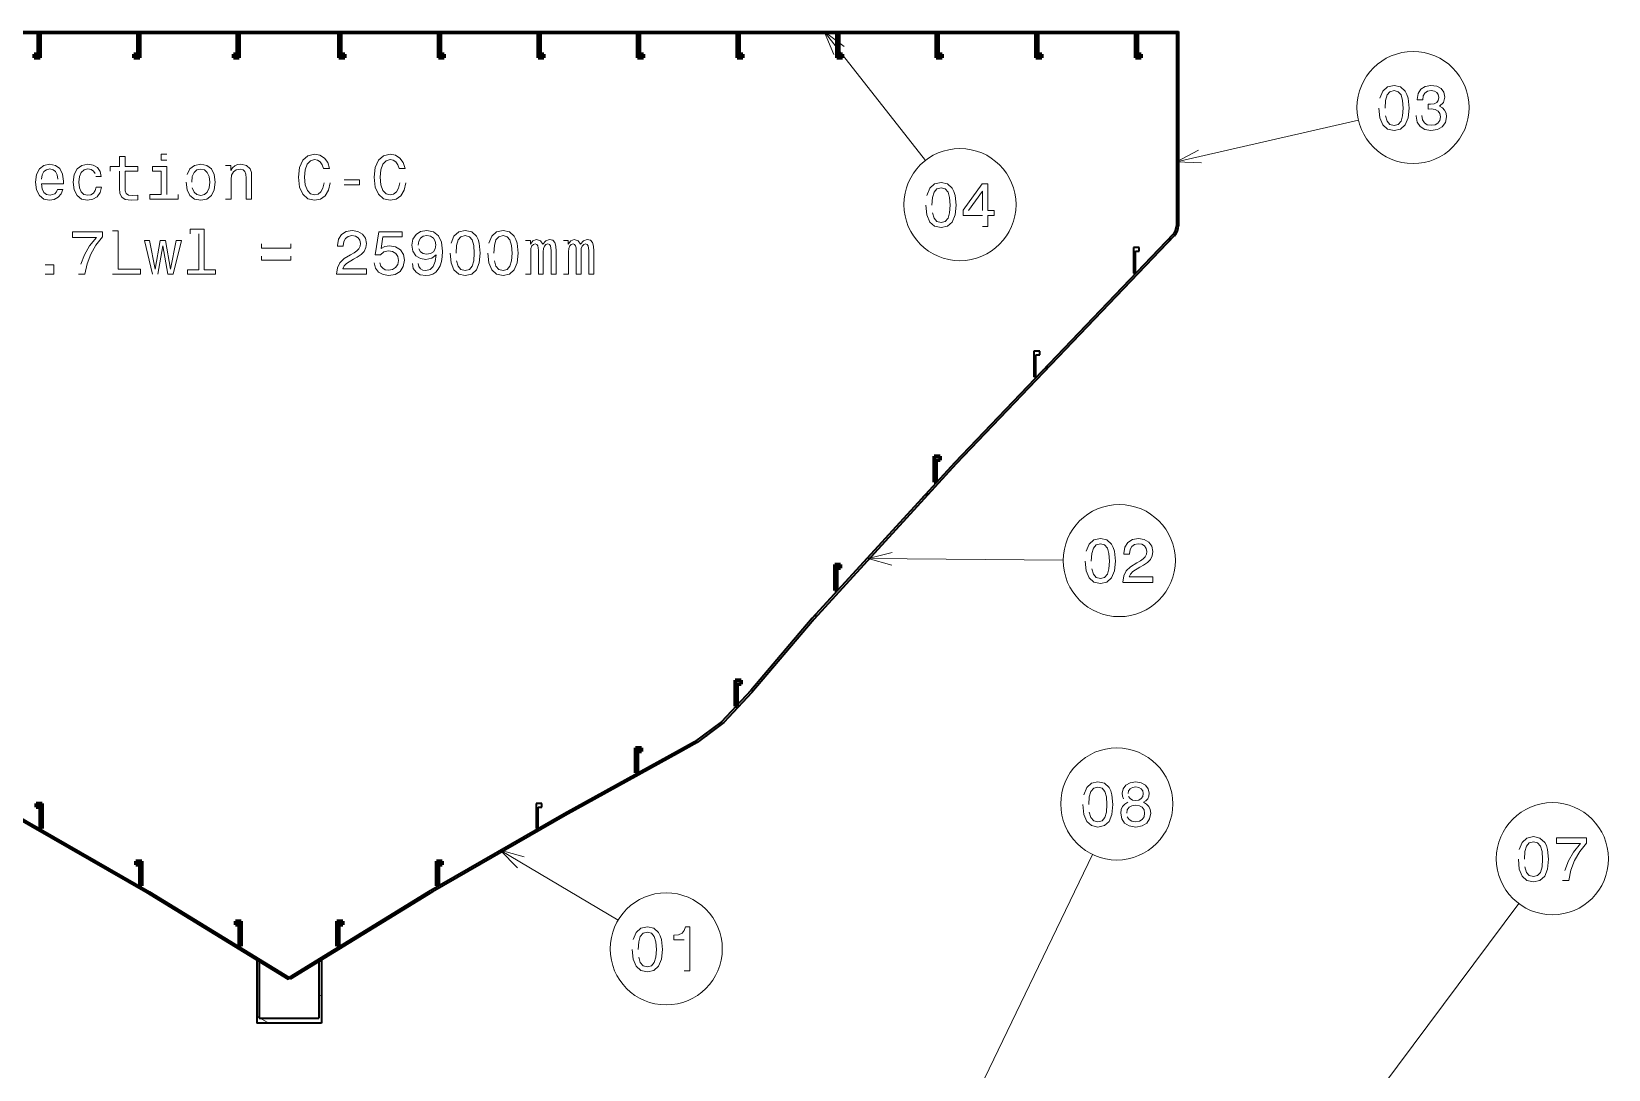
# Model space of a CAD drawing. Extents: x 4.9 to 101.6, y 45 to 121.
# Drawn here: x 47.7 to 101.6, y 82.6 to 118.1 of the extents above; entities that cross this region are included whole.
import ezdxf

# ---------------------------------------------------------------- set-up
doc = ezdxf.new("R2010")
doc.units = 0

msp = doc.modelspace()

# ---------------------------------------------------------------- linework, layer by layer
at = {"color": 7, "lineweight": 35}
for points in [[(26.224, 118.09), (86.852, 118.09)], [(26.224, 118.039), (86.852, 118.039)], [(26.291, 111.119), (33.749, 103.322), (38.606, 98.016), (40.729, 95.516), (41.692, 94.484), (42.592, 93.803), (43.171, 93.481), (47.106, 91.312), (51.644, 88.703), (56.501, 85.721)], [(26.342, 111.165), (33.805, 103.364), (38.664, 98.053), (40.768, 95.576), (41.769, 94.507), (42.687, 93.826), (43.204, 93.541), (47.14, 91.371), (51.772, 88.706), (56.538, 85.779)], [(86.733, 111.165), (79.271, 103.364), (74.411, 98.053), (72.307, 95.576), (71.307, 94.507), (70.388, 93.826), (69.872, 93.541), (65.935, 91.371), (61.303, 88.706), (56.538, 85.779)], [(86.785, 111.119), (79.326, 103.322), (74.47, 98.016), (72.347, 95.516), (71.383, 94.484), (70.483, 93.803), (69.904, 93.481), (65.97, 91.312), (61.432, 88.703), (56.574, 85.721)]]:
    msp.add_lwpolyline(points, dxfattribs=at)
at = {"color": 7, "lineweight": 140, "ltscale": 0.0426}
for points in [[(47.967, 118.039), (47.967, 117.315)], [(51.368, 118.039), (51.368, 117.315)], [(54.769, 118.039), (54.769, 117.315)], [(58.306, 117.315), (58.306, 118.039)], [(61.708, 117.315), (61.708, 118.039)], [(65.109, 117.315), (65.109, 118.039)], [(68.51, 117.315), (68.51, 118.039)], [(71.911, 117.315), (71.911, 118.039)], [(75.312, 117.315), (75.312, 118.039)], [(78.714, 117.315), (78.714, 118.039)], [(82.115, 117.315), (82.115, 118.039)], [(85.516, 117.315), (85.516, 118.039)]]:
    msp.add_lwpolyline(points, dxfattribs=at)
at = {"color": 7, "lineweight": 140, "ltscale": 0.004}
for points in [[(48.035, 118.039), (47.967, 118.039)], [(51.436, 118.039), (51.368, 118.039)], [(54.837, 118.039), (54.769, 118.039)], [(58.306, 118.039), (58.238, 118.039)], [(61.708, 118.039), (61.64, 118.039)], [(65.109, 118.039), (65.041, 118.039)], [(68.51, 118.039), (68.442, 118.039)], [(71.911, 118.039), (71.843, 118.039)], [(75.312, 118.039), (75.244, 118.039)], [(78.714, 118.039), (78.646, 118.039)], [(82.115, 118.039), (82.047, 118.039)], [(85.516, 118.039), (85.448, 118.039)], [(78.578, 102.699), (78.646, 102.699)], [(75.176, 99.003), (75.244, 99.003)], [(71.775, 95.052), (71.843, 95.052)], [(68.374, 92.768), (68.442, 92.768)], [(48.035, 90.866), (48.103, 90.866)], [(51.436, 88.905), (51.504, 88.905)], [(61.572, 88.905), (61.64, 88.905)], [(54.837, 86.848), (54.905, 86.848)], [(58.17, 86.848), (58.238, 86.848)]]:
    msp.add_lwpolyline(points, dxfattribs=at)
at = {"color": 7, "lineweight": 35, "ltscale": 0.0426}
for points in [[(47.967, 117.315), (47.967, 118.039)], [(51.368, 117.315), (51.368, 118.039)], [(54.769, 117.315), (54.769, 118.039)], [(58.306, 117.315), (58.306, 118.039)], [(61.708, 117.315), (61.708, 118.039)], [(65.109, 117.315), (65.109, 118.039)], [(68.51, 117.315), (68.51, 118.039)], [(71.911, 117.315), (71.911, 118.039)], [(75.312, 117.315), (75.312, 118.039)], [(78.714, 117.315), (78.714, 118.039)], [(82.115, 117.315), (82.115, 118.039)], [(85.516, 117.315), (85.516, 118.039)]]:
    msp.add_lwpolyline(points, dxfattribs=at)
at = {"color": 7, "lineweight": 35, "ltscale": 0.004}
for points in [[(47.967, 118.039), (48.035, 118.039)], [(51.368, 118.039), (51.436, 118.039)], [(54.769, 118.039), (54.837, 118.039)], [(58.238, 118.039), (58.306, 118.039)], [(61.64, 118.039), (61.708, 118.039)], [(65.041, 118.039), (65.109, 118.039)], [(68.442, 118.039), (68.51, 118.039)], [(71.843, 118.039), (71.911, 118.039)], [(75.244, 118.039), (75.312, 118.039)], [(78.646, 118.039), (78.714, 118.039)], [(82.047, 118.039), (82.115, 118.039)], [(85.448, 118.039), (85.516, 118.039)], [(85.448, 109.834), (85.38, 109.834)], [(82.047, 106.291), (81.979, 106.291)], [(78.646, 102.699), (78.578, 102.699)], [(75.244, 99.003), (75.176, 99.003)], [(71.843, 95.052), (71.775, 95.052)], [(68.442, 92.768), (68.374, 92.768)], [(48.035, 90.866), (48.103, 90.866)], [(65.041, 90.866), (64.973, 90.866)], [(51.436, 88.905), (51.504, 88.905)], [(61.64, 88.905), (61.572, 88.905)], [(54.837, 86.848), (54.905, 86.848)], [(58.238, 86.848), (58.17, 86.848)], [(56.501, 85.721), (56.538, 85.779)], [(56.574, 85.721), (56.538, 85.779)]]:
    msp.add_lwpolyline(points, dxfattribs=at)
at = {"color": 7, "lineweight": 140, "ltscale": 0.05}
for points in [[(48.035, 117.189), (48.035, 118.039)], [(51.436, 117.189), (51.436, 118.039)], [(54.837, 117.189), (54.837, 118.039)], [(58.238, 118.039), (58.238, 117.189)], [(61.64, 118.039), (61.64, 117.189)], [(65.041, 118.039), (65.041, 117.189)], [(68.442, 118.039), (68.442, 117.189)], [(71.843, 118.039), (71.843, 117.189)], [(75.244, 118.039), (75.244, 117.189)], [(78.646, 118.039), (78.646, 117.189)], [(82.047, 118.039), (82.047, 117.189)], [(85.448, 118.039), (85.448, 117.189)]]:
    msp.add_lwpolyline(points, dxfattribs=at)
at = {"color": 7, "lineweight": 35, "ltscale": 0.05}
for points in [[(48.035, 118.039), (48.035, 117.189)], [(51.436, 118.039), (51.436, 117.189)], [(54.837, 118.039), (54.837, 117.189)], [(58.238, 118.039), (58.238, 117.189)], [(61.64, 118.039), (61.64, 117.189)], [(65.041, 118.039), (65.041, 117.189)], [(68.442, 118.039), (68.442, 117.189)], [(71.843, 118.039), (71.843, 117.189)], [(75.244, 118.039), (75.244, 117.189)], [(78.646, 118.039), (78.646, 117.189)], [(82.047, 118.039), (82.047, 117.189)], [(85.448, 118.039), (85.448, 117.189)]]:
    msp.add_lwpolyline(points, dxfattribs=at)
at = {"color": 7, "lineweight": 13, "ltscale": 0.003464}
for points in [[(49.635, 118.039), (49.665, 118.09)], [(51.599, 118.039), (51.629, 118.09)], [(53.563, 118.039), (53.592, 118.09)], [(55.526, 118.039), (55.556, 118.09)], [(57.49, 118.039), (57.52, 118.09)], [(59.454, 118.039), (59.483, 118.09)], [(61.418, 118.039), (61.447, 118.09)], [(63.381, 118.039), (63.411, 118.09)], [(65.345, 118.039), (65.374, 118.09)], [(67.309, 118.039), (67.338, 118.09)], [(69.272, 118.039), (69.302, 118.09)], [(71.236, 118.039), (71.265, 118.09)], [(73.2, 118.039), (73.229, 118.09)], [(75.163, 118.039), (75.193, 118.09)], [(77.127, 118.039), (77.157, 118.09)], [(79.091, 118.039), (79.12, 118.09)], [(81.054, 118.039), (81.084, 118.09)], [(83.018, 118.039), (83.048, 118.09)], [(84.982, 118.039), (85.011, 118.09)]]:
    msp.add_lwpolyline(points, dxfattribs=at)
at = {"color": 5, "lineweight": 13}
for points in [[(75.494, 117.58), (74.814, 118.09), (75.148, 117.308)], [(93.769, 115.478), (93.801, 115.141), (93.902, 114.901), (94.062, 114.755), (94.285, 114.708), (94.506, 114.755), (94.667, 114.901), (94.766, 115.141), (94.8, 115.478), (94.766, 115.812), (94.725, 115.945), (94.667, 116.054), (94.506, 116.2), (94.285, 116.25), (94.062, 116.2), (93.902, 116.052), (93.801, 115.812)], [(93.974, 115.478), (93.992, 115.737), (94.045, 115.924), (94.142, 116.033), (94.285, 116.072), (94.427, 116.033), (94.523, 115.924), (94.577, 115.737), (94.594, 115.478), (94.577, 115.216), (94.523, 115.03), (94.427, 114.92), (94.285, 114.884), (94.142, 114.92), (94.045, 115.03), (93.992, 115.216)], [(95.036, 115.218), (95.036, 115.203), (95.07, 114.997), (95.171, 114.843), (95.33, 114.744), (95.54, 114.708), (95.763, 114.744), (95.93, 114.839), (96.037, 114.989), (96.076, 115.182), (96.059, 115.308), (96.011, 115.411), (95.934, 115.491), (95.831, 115.548), (95.971, 115.664), (96.02, 115.849), (95.988, 116.016), (95.896, 116.142), (95.746, 116.222), (95.54, 116.25), (95.347, 116.215), (95.199, 116.121), (95.102, 115.971), (95.07, 115.771), (95.07, 115.756), (95.261, 115.756), (95.278, 115.894), (95.334, 115.992), (95.424, 116.052), (95.55, 116.074), (95.662, 116.057), (95.743, 116.012), (95.793, 115.939), (95.812, 115.84), (95.793, 115.735), (95.741, 115.664), (95.651, 115.621), (95.529, 115.608), (95.445, 115.611), (95.445, 115.441), (95.55, 115.446), (95.685, 115.426), (95.786, 115.375), (95.846, 115.291), (95.868, 115.182), (95.844, 115.057), (95.782, 114.965), (95.683, 114.907), (95.553, 114.888), (95.417, 114.909), (95.319, 114.974), (95.257, 115.077), (95.233, 115.218)], [(50.746, 113.321), (50.746, 112.744), (50.759, 112.558), (50.819, 112.429), (50.939, 112.354), (51.143, 112.328), (51.366, 112.339), (51.366, 112.502), (51.203, 112.489), (51.055, 112.506), (50.975, 112.56), (50.941, 112.65), (50.935, 112.776), (50.935, 113.321), (51.366, 113.321), (51.366, 113.482), (50.935, 113.482), (50.935, 113.818), (50.746, 113.818), (50.746, 113.482), (50.42, 113.482), (50.42, 113.321)], [(52.367, 113.908), (52.168, 113.908), (52.168, 113.694), (52.367, 113.694)], [(57.738, 112.922), (57.695, 112.742), (57.624, 112.613), (57.526, 112.534), (57.41, 112.508), (57.271, 112.547), (57.161, 112.663), (57.088, 112.851), (57.065, 113.113), (57.088, 113.372), (57.159, 113.563), (57.269, 113.679), (57.41, 113.72), (57.513, 113.698), (57.601, 113.638), (57.669, 113.542), (57.717, 113.409), (57.92, 113.409), (57.856, 113.613), (57.745, 113.767), (57.592, 113.863), (57.41, 113.898), (57.183, 113.844), (57.009, 113.694), (56.898, 113.447), (56.859, 113.113), (56.898, 112.779), (57.009, 112.532), (57.183, 112.38), (57.41, 112.328), (57.609, 112.369), (57.77, 112.483), (57.884, 112.669), (57.944, 112.922)], [(60.32, 112.922), (60.277, 112.742), (60.206, 112.613), (60.107, 112.534), (59.992, 112.508), (59.852, 112.547), (59.743, 112.663), (59.67, 112.851), (59.646, 113.113), (59.67, 113.372), (59.741, 113.563), (59.85, 113.679), (59.992, 113.72), (60.094, 113.698), (60.182, 113.638), (60.251, 113.542), (60.298, 113.409), (60.502, 113.409), (60.438, 113.613), (60.326, 113.767), (60.174, 113.863), (59.992, 113.898), (59.764, 113.844), (59.591, 113.694), (59.479, 113.447), (59.441, 113.113), (59.479, 112.779), (59.591, 112.532), (59.764, 112.38), (59.992, 112.328), (60.191, 112.369), (60.352, 112.483), (60.465, 112.669), (60.525, 112.922)], [(87.603, 114.037), (86.852, 113.638), (87.701, 113.608)], [(48.077, 112.89), (48.831, 112.89), (48.833, 112.978), (48.799, 113.224), (48.705, 113.409), (48.555, 113.52), (48.355, 113.561), (48.16, 113.518), (48.01, 113.398), (47.914, 113.203), (47.879, 112.946), (47.912, 112.682), (48.008, 112.489), (48.156, 112.369), (48.349, 112.328), (48.516, 112.356), (48.653, 112.429), (48.754, 112.545), (48.812, 112.699), (48.626, 112.699), (48.587, 112.613), (48.531, 112.549), (48.373, 112.498), (48.25, 112.521), (48.158, 112.596), (48.098, 112.718), (48.077, 112.884)], [(48.077, 113.049), (48.1, 113.197), (48.158, 113.306), (48.246, 113.372), (48.362, 113.396), (48.475, 113.372), (48.563, 113.306), (48.617, 113.197), (48.636, 113.049)], [(49.936, 113.139), (50.122, 113.139), (50.084, 113.31), (49.991, 113.445), (49.848, 113.529), (49.661, 113.561), (49.455, 113.518), (49.299, 113.398), (49.2, 113.203), (49.166, 112.941), (49.198, 112.682), (49.294, 112.489), (49.447, 112.369), (49.655, 112.328), (49.839, 112.36), (49.983, 112.45), (50.081, 112.592), (50.124, 112.781), (49.944, 112.781), (49.912, 112.661), (49.852, 112.571), (49.766, 112.515), (49.661, 112.498), (49.53, 112.526), (49.436, 112.611), (49.378, 112.751), (49.359, 112.948), (49.378, 113.141), (49.438, 113.28), (49.535, 113.366), (49.661, 113.396), (49.773, 113.377), (49.856, 113.327), (49.912, 113.246)], [(52.361, 112.528), (52.361, 113.482), (51.876, 113.482), (51.876, 113.321), (52.172, 113.321), (52.172, 112.528), (51.786, 112.528), (51.786, 112.369), (52.751, 112.369), (52.751, 112.528)], [(53.019, 112.944), (53.053, 112.682), (53.152, 112.489), (53.308, 112.369), (53.518, 112.328), (53.726, 112.369), (53.883, 112.487), (53.982, 112.68), (54.018, 112.944), (53.982, 113.205), (53.883, 113.4), (53.726, 113.518), (53.518, 113.561), (53.308, 113.518), (53.152, 113.398), (53.053, 113.205)], [(53.212, 112.946), (53.231, 113.139), (53.291, 113.278), (53.388, 113.364), (53.518, 113.394), (53.647, 113.364), (53.744, 113.28), (53.804, 113.139), (53.825, 112.946), (53.804, 112.751), (53.744, 112.609), (53.647, 112.523), (53.518, 112.495), (53.388, 112.523), (53.291, 112.609), (53.231, 112.751)], [(54.365, 112.369), (54.554, 112.369), (54.554, 113.034), (54.573, 113.186), (54.636, 113.297), (54.732, 113.366), (54.861, 113.392), (54.964, 113.37), (55.028, 113.312), (55.06, 113.216), (55.071, 113.087), (55.071, 112.369), (55.259, 112.369), (55.259, 113.126), (55.251, 113.278), (55.212, 113.405), (55.086, 113.52), (54.889, 113.561), (54.779, 113.546), (54.687, 113.505), (54.608, 113.437), (54.545, 113.345), (54.545, 113.52), (54.365, 113.52)], [(58.422, 112.86), (58.941, 112.86), (58.941, 113.029), (58.422, 113.029)], [(78.293, 112.162), (78.325, 111.825), (78.426, 111.585), (78.587, 111.439), (78.81, 111.392), (79.031, 111.439), (79.192, 111.585), (79.29, 111.825), (79.324, 112.162), (79.29, 112.496), (79.249, 112.629), (79.192, 112.738), (79.031, 112.884), (78.81, 112.933), (78.587, 112.884), (78.426, 112.736), (78.325, 112.496)], [(78.499, 112.162), (78.516, 112.421), (78.57, 112.607), (78.666, 112.717), (78.81, 112.755), (78.951, 112.717), (79.048, 112.607), (79.101, 112.421), (79.119, 112.162), (79.101, 111.9), (79.048, 111.713), (78.951, 111.604), (78.81, 111.568), (78.666, 111.604), (78.57, 111.713), (78.516, 111.9)], [(80.219, 111.435), (80.412, 111.435), (80.412, 111.803), (80.624, 111.803), (80.624, 111.975), (80.412, 111.975), (80.412, 112.891), (80.216, 112.891), (79.565, 111.992), (79.565, 111.803), (80.219, 111.803)], [(79.745, 111.975), (80.219, 112.642), (80.219, 111.975)], [(49.348, 109.798), (49.565, 109.798), (49.635, 110.152), (49.76, 110.482), (49.936, 110.789), (50.165, 111.076), (50.165, 111.254), (49.144, 111.254), (49.144, 111.059), (49.959, 111.059), (49.723, 110.769), (49.545, 110.467), (49.421, 110.146)], [(50.502, 109.798), (51.458, 109.798), (51.458, 109.978), (50.699, 109.978), (50.699, 111.286), (50.502, 111.286)], [(53.45, 111.179), (53.45, 109.957), (53.062, 109.957), (53.062, 109.798), (54.024, 109.798), (54.024, 109.957), (53.638, 109.957), (53.638, 111.338), (53.154, 111.338), (53.154, 111.179)], [(58.158, 109.798), (59.181, 109.798), (59.181, 109.983), (58.373, 109.983), (58.418, 110.083), (58.495, 110.167), (58.733, 110.319), (58.859, 110.384), (59.001, 110.476), (59.102, 110.583), (59.16, 110.709), (59.181, 110.853), (59.145, 111.033), (59.044, 111.175), (58.889, 111.265), (58.69, 111.297), (58.484, 111.26), (58.328, 111.16), (58.227, 110.999), (58.193, 110.787), (58.193, 110.757), (58.388, 110.757), (58.388, 110.774), (58.407, 110.92), (58.465, 111.027), (58.557, 111.095), (58.679, 111.119), (58.804, 111.097), (58.896, 111.044), (58.956, 110.96), (58.977, 110.855), (58.962, 110.757), (58.922, 110.673), (58.853, 110.6), (58.759, 110.536), (58.632, 110.467), (58.422, 110.334), (58.274, 110.193), (58.186, 110.021), (58.158, 109.805)], [(59.441, 110.186), (59.488, 110.01), (59.593, 109.873), (59.747, 109.787), (59.944, 109.755), (60.161, 109.794), (60.33, 109.899), (60.438, 110.066), (60.478, 110.281), (60.442, 110.48), (60.339, 110.637), (60.178, 110.737), (59.97, 110.774), (59.809, 110.748), (59.685, 110.677), (59.745, 111.078), (60.397, 111.078), (60.397, 111.254), (59.601, 111.254), (59.483, 110.465), (59.655, 110.465), (59.779, 110.566), (59.938, 110.602), (60.075, 110.579), (60.18, 110.51), (60.247, 110.405), (60.27, 110.27), (60.247, 110.135), (60.178, 110.03), (60.073, 109.963), (59.938, 109.94), (59.824, 109.955), (59.736, 110.004), (59.672, 110.081), (59.64, 110.186)], [(60.748, 110.167), (60.781, 109.998), (60.873, 109.867), (61.019, 109.785), (61.212, 109.755), (61.338, 109.77), (61.452, 109.809), (61.548, 109.875), (61.63, 109.97), (61.694, 110.088), (61.741, 110.233), (61.769, 110.401), (61.78, 110.594), (61.743, 110.896), (61.638, 111.117), (61.471, 111.25), (61.242, 111.297), (61.031, 111.258), (60.873, 111.155), (60.77, 110.997), (60.736, 110.797), (60.77, 110.591), (60.871, 110.435), (61.021, 110.336), (61.212, 110.304), (61.413, 110.345), (61.565, 110.469), (61.531, 110.231), (61.462, 110.062), (61.357, 109.961), (61.214, 109.929), (61.102, 109.944), (61.021, 109.991), (60.967, 110.066), (60.946, 110.167)], [(60.944, 110.799), (60.965, 110.932), (61.025, 111.037), (61.119, 111.104), (61.242, 111.128), (61.368, 111.104), (61.465, 111.037), (61.525, 110.935), (61.548, 110.802), (61.525, 110.667), (61.465, 110.566), (61.366, 110.504), (61.235, 110.482), (61.117, 110.504), (61.025, 110.566), (60.965, 110.664)], [(62.037, 110.525), (62.069, 110.188), (62.17, 109.948), (62.331, 109.802), (62.554, 109.755), (62.775, 109.802), (62.935, 109.948), (63.034, 110.188), (63.068, 110.525), (63.034, 110.86), (62.993, 110.992), (62.935, 111.102), (62.775, 111.248), (62.554, 111.297), (62.331, 111.248), (62.17, 111.1), (62.069, 110.86)], [(62.243, 110.525), (62.26, 110.784), (62.314, 110.971), (62.41, 111.08), (62.554, 111.119), (62.695, 111.08), (62.792, 110.971), (62.845, 110.784), (62.863, 110.525), (62.845, 110.263), (62.792, 110.077), (62.695, 109.968), (62.554, 109.931), (62.41, 109.968), (62.314, 110.077), (62.26, 110.263)], [(63.328, 110.525), (63.36, 110.188), (63.461, 109.948), (63.622, 109.802), (63.845, 109.755), (64.065, 109.802), (64.226, 109.948), (64.325, 110.188), (64.359, 110.525), (64.325, 110.86), (64.284, 110.992), (64.226, 111.102), (64.065, 111.248), (63.845, 111.297), (63.622, 111.248), (63.461, 111.1), (63.36, 110.86)], [(63.534, 110.525), (63.551, 110.784), (63.604, 110.971), (63.701, 111.08), (63.845, 111.119), (63.986, 111.08), (64.083, 110.971), (64.136, 110.784), (64.153, 110.525), (64.136, 110.263), (64.083, 110.077), (63.986, 109.968), (63.845, 109.931), (63.701, 109.968), (63.604, 110.077), (63.551, 110.263)], [(64.616, 109.798), (64.79, 109.798), (64.79, 110.568), (64.801, 110.684), (64.833, 110.767), (64.882, 110.817), (64.947, 110.836), (64.998, 110.819), (65.032, 110.776), (65.05, 110.703), (65.056, 110.607), (65.056, 109.798), (65.219, 109.798), (65.219, 110.568), (65.23, 110.682), (65.262, 110.765), (65.313, 110.817), (65.378, 110.836), (65.429, 110.819), (65.463, 110.776), (65.485, 110.607), (65.485, 109.798), (65.659, 109.798), (65.659, 110.594), (65.648, 110.759), (65.613, 110.885), (65.545, 110.962), (65.433, 110.99), (65.303, 110.947), (65.202, 110.823), (65.122, 110.945), (64.99, 110.99), (64.867, 110.947), (64.784, 110.827), (64.784, 110.95), (64.616, 110.95)], [(65.907, 109.798), (66.081, 109.798), (66.081, 110.568), (66.092, 110.684), (66.124, 110.767), (66.173, 110.817), (66.237, 110.836), (66.289, 110.819), (66.323, 110.776), (66.34, 110.703), (66.347, 110.607), (66.347, 109.798), (66.51, 109.798), (66.51, 110.568), (66.52, 110.682), (66.553, 110.765), (66.604, 110.817), (66.668, 110.836), (66.72, 110.819), (66.754, 110.776), (66.776, 110.607), (66.776, 109.798), (66.949, 109.798), (66.949, 110.594), (66.939, 110.759), (66.904, 110.885), (66.836, 110.962), (66.724, 110.99), (66.593, 110.947), (66.493, 110.823), (66.413, 110.945), (66.28, 110.99), (66.158, 110.947), (66.074, 110.827), (66.074, 110.95), (65.907, 110.95)], [(52.056, 109.798), (52.228, 110.776), (52.399, 109.798), (52.579, 109.798), (52.862, 110.95), (52.68, 110.95), (52.489, 109.972), (52.32, 110.95), (52.133, 110.95), (51.964, 109.972), (51.773, 110.95), (51.593, 110.95), (51.876, 109.798)], [(55.6, 110.84), (55.6, 110.692), (56.597, 110.692), (56.597, 110.84)], [(48.207, 109.798), (48.503, 109.798), (48.503, 110.118), (48.207, 110.118)], [(55.6, 110.424), (55.6, 110.278), (56.597, 110.278), (56.597, 110.424)], [(83.735, 100.002), (83.767, 99.666), (83.868, 99.425), (84.029, 99.28), (84.252, 99.232), (84.473, 99.28), (84.633, 99.425), (84.732, 99.666), (84.766, 100.002), (84.732, 100.337), (84.691, 100.47), (84.633, 100.579), (84.473, 100.725), (84.252, 100.774), (84.029, 100.725), (83.868, 100.577), (83.767, 100.337)], [(85.019, 99.275), (86.042, 99.275), (86.042, 99.46), (85.234, 99.46), (85.279, 99.561), (85.356, 99.644), (85.594, 99.796), (85.721, 99.861), (85.862, 99.953), (85.963, 100.06), (86.021, 100.187), (86.042, 100.33), (86.006, 100.51), (85.905, 100.652), (85.751, 100.742), (85.551, 100.774), (85.345, 100.738), (85.189, 100.637), (85.088, 100.476), (85.054, 100.264), (85.054, 100.234), (85.249, 100.234), (85.249, 100.251), (85.268, 100.397), (85.326, 100.504), (85.418, 100.573), (85.54, 100.596), (85.665, 100.575), (85.757, 100.521), (85.817, 100.437), (85.838, 100.332), (85.823, 100.234), (85.783, 100.15), (85.714, 100.077), (85.62, 100.013), (85.493, 99.944), (85.283, 99.811), (85.135, 99.67), (85.047, 99.498), (85.019, 99.282)], [(77.137, 100.299), (76.314, 100.085), (77.133, 99.859)], [(83.941, 100.002), (83.958, 100.262), (84.012, 100.448), (84.108, 100.558), (84.252, 100.596), (84.393, 100.558), (84.49, 100.448), (84.543, 100.262), (84.561, 100.002), (84.543, 99.741), (84.49, 99.554), (84.393, 99.445), (84.252, 99.408), (84.108, 99.445), (84.012, 99.554), (83.958, 99.741)], [(83.65, 91.688), (83.682, 91.351), (83.783, 91.111), (83.944, 90.965), (84.167, 90.918), (84.388, 90.965), (84.548, 91.111), (84.647, 91.351), (84.681, 91.688), (84.647, 92.023), (84.606, 92.155), (84.548, 92.265), (84.388, 92.411), (84.167, 92.46), (83.944, 92.411), (83.783, 92.263), (83.682, 92.023)], [(83.856, 91.688), (83.873, 91.947), (83.927, 92.134), (84.023, 92.243), (84.167, 92.282), (84.308, 92.243), (84.405, 92.134), (84.458, 91.947), (84.476, 91.688), (84.458, 91.426), (84.405, 91.24), (84.308, 91.131), (84.167, 91.094), (84.023, 91.131), (83.927, 91.24), (83.873, 91.426)], [(85.192, 91.763), (85.082, 91.703), (85.007, 91.619), (84.96, 91.514), (84.945, 91.388), (84.979, 91.197), (85.078, 91.049), (85.239, 90.955), (85.458, 90.918), (85.674, 90.955), (85.835, 91.049), (85.934, 91.197), (85.97, 91.388), (85.953, 91.514), (85.908, 91.619), (85.831, 91.703), (85.723, 91.763), (85.809, 91.815), (85.869, 91.885), (85.906, 91.971), (85.919, 92.076), (85.884, 92.228), (85.794, 92.351), (85.648, 92.43), (85.458, 92.46), (85.265, 92.43), (85.119, 92.351), (85.027, 92.228), (84.994, 92.076), (85.005, 91.971), (85.042, 91.885)], [(85.198, 92.059), (85.215, 92.153), (85.267, 92.226), (85.348, 92.271), (85.458, 92.288), (85.565, 92.271), (85.646, 92.226), (85.698, 92.153), (85.717, 92.059), (85.698, 91.962), (85.646, 91.887), (85.565, 91.838), (85.458, 91.823), (85.348, 91.84), (85.267, 91.887), (85.215, 91.962)], [(85.151, 91.392), (85.17, 91.506), (85.232, 91.592), (85.329, 91.647), (85.458, 91.667), (85.584, 91.647), (85.681, 91.592), (85.743, 91.506), (85.764, 91.392), (85.743, 91.27), (85.681, 91.178), (85.584, 91.118), (85.458, 91.098), (85.329, 91.118), (85.232, 91.178), (85.17, 91.27)], [(98.53, 89.817), (98.562, 89.481), (98.663, 89.241), (98.824, 89.095), (99.047, 89.048), (99.268, 89.095), (99.429, 89.241), (99.527, 89.481), (99.562, 89.817), (99.527, 90.152), (99.487, 90.285), (99.429, 90.394), (99.268, 90.54), (99.047, 90.589), (98.824, 90.54), (98.663, 90.392), (98.562, 90.152)], [(100.04, 89.091), (100.256, 89.091), (100.327, 89.444), (100.451, 89.774), (100.627, 90.081), (100.857, 90.368), (100.857, 90.546), (99.836, 90.546), (99.836, 90.351), (100.651, 90.351), (100.415, 90.062), (100.237, 89.759), (100.113, 89.438)], [(64.566, 89.898), (63.747, 90.129), (64.341, 89.52)], [(79.684, 81.07), (83.98, 89.98)], [(98.736, 89.817), (98.753, 90.077), (98.807, 90.263), (98.903, 90.373), (99.047, 90.411), (99.189, 90.373), (99.285, 90.263), (99.339, 90.077), (99.356, 89.817), (99.339, 89.556), (99.285, 89.369), (99.189, 89.26), (99.047, 89.223), (98.903, 89.26), (98.807, 89.369), (98.753, 89.556)], [(91.825, 79.294), (98.547, 88.3)], [(68.26, 86.737), (68.292, 86.401), (68.393, 86.161), (68.553, 86.015), (68.776, 85.968), (68.997, 86.015), (69.158, 86.161), (69.257, 86.401), (69.291, 86.737), (69.257, 87.072), (69.216, 87.205), (69.158, 87.314), (68.997, 87.46), (68.776, 87.509), (68.553, 87.46), (68.393, 87.312), (68.292, 87.072)], [(68.465, 86.737), (68.483, 86.997), (68.536, 87.183), (68.633, 87.293), (68.776, 87.331), (68.918, 87.293), (69.014, 87.183), (69.068, 86.997), (69.085, 86.737), (69.068, 86.476), (69.014, 86.289), (68.918, 86.18), (68.776, 86.144), (68.633, 86.18), (68.536, 86.289), (68.483, 86.476)], [(70.028, 86.011), (70.224, 86.011), (70.224, 87.509), (70.078, 87.509), (70.039, 87.379), (69.962, 87.291), (69.844, 87.239), (69.681, 87.222), (69.681, 87.07), (70.028, 87.07)]]:
    msp.add_lwpolyline(points, dxfattribs=at)
at = {"color": 5, "lineweight": 13, "ltscale": 0.329352}
msp.add_lwpolyline([(74.814, 118.09), (78.273, 113.685)], dxfattribs=at)
at = {"color": 7, "lineweight": 35}
for points in [[(86.85, 118.092, 0.000083), (86.85, 111.455)], [(86.919, 118.09, 0.000083), (86.919, 111.456)]]:
    msp.add_lwpolyline(points, format="xyb", dxfattribs=at)
at = {"color": 7, "lineweight": 35, "ltscale": 0.003}
msp.add_lwpolyline([(86.852, 118.039), (86.852, 118.09)], dxfattribs=at)
at = {"color": 7, "lineweight": 35, "ltscale": 0.004133}
msp.add_lwpolyline([(86.852, 118.09), (86.922, 118.09)], dxfattribs=at)
at = {"color": 7, "lineweight": 140, "ltscale": 0.0074}
for points in [[(47.835, 117.315), (47.835, 117.189)], [(51.236, 117.315), (51.236, 117.189)], [(54.637, 117.315), (54.637, 117.189)], [(58.438, 117.189), (58.438, 117.315)], [(61.839, 117.189), (61.839, 117.315)], [(65.241, 117.189), (65.241, 117.315)], [(68.642, 117.189), (68.642, 117.315)], [(72.043, 117.189), (72.043, 117.315)], [(75.444, 117.189), (75.444, 117.315)], [(78.845, 117.189), (78.845, 117.315)], [(82.247, 117.189), (82.247, 117.315)], [(85.648, 117.189), (85.648, 117.315)]]:
    msp.add_lwpolyline(points, dxfattribs=at)
at = {"color": 7, "lineweight": 140, "ltscale": 0.00775}
for points in [[(47.967, 117.315), (47.835, 117.315)], [(51.368, 117.315), (51.236, 117.315)], [(54.769, 117.315), (54.637, 117.315)], [(58.438, 117.315), (58.306, 117.315)], [(61.839, 117.315), (61.708, 117.315)], [(65.241, 117.315), (65.109, 117.315)], [(68.642, 117.315), (68.51, 117.315)], [(72.043, 117.315), (71.911, 117.315)], [(75.444, 117.315), (75.312, 117.315)], [(78.845, 117.315), (78.714, 117.315)], [(82.247, 117.315), (82.115, 117.315)], [(85.648, 117.315), (85.516, 117.315)], [(78.646, 103.452), (78.777, 103.452)], [(75.244, 99.758), (75.376, 99.758)], [(71.843, 95.799), (71.975, 95.799)], [(68.442, 93.495), (68.574, 93.495)], [(47.903, 91.592), (48.035, 91.592)], [(51.304, 89.63), (51.436, 89.63)], [(61.64, 89.63), (61.771, 89.63)], [(54.705, 87.573), (54.837, 87.573)], [(58.238, 87.573), (58.37, 87.573)]]:
    msp.add_lwpolyline(points, dxfattribs=at)
at = {"color": 7, "lineweight": 35, "ltscale": 0.0074}
for points in [[(47.835, 117.189), (47.835, 117.315)], [(51.236, 117.189), (51.236, 117.315)], [(54.637, 117.189), (54.637, 117.315)], [(58.438, 117.189), (58.438, 117.315)], [(61.839, 117.189), (61.839, 117.315)], [(65.241, 117.189), (65.241, 117.315)], [(68.642, 117.189), (68.642, 117.315)], [(72.043, 117.189), (72.043, 117.315)], [(75.444, 117.189), (75.444, 117.315)], [(78.845, 117.189), (78.845, 117.315)], [(82.247, 117.189), (82.247, 117.315)], [(85.648, 117.189), (85.648, 117.315)]]:
    msp.add_lwpolyline(points, dxfattribs=at)
at = {"color": 7, "lineweight": 35, "ltscale": 0.00775}
for points in [[(47.835, 117.315), (47.967, 117.315)], [(51.236, 117.315), (51.368, 117.315)], [(54.637, 117.315), (54.769, 117.315)], [(58.306, 117.315), (58.438, 117.315)], [(61.708, 117.315), (61.839, 117.315)], [(65.109, 117.315), (65.241, 117.315)], [(68.51, 117.315), (68.642, 117.315)], [(71.911, 117.315), (72.043, 117.315)], [(75.312, 117.315), (75.444, 117.315)], [(78.714, 117.315), (78.845, 117.315)], [(82.115, 117.315), (82.247, 117.315)], [(85.516, 117.315), (85.648, 117.315)], [(85.448, 110.585), (85.58, 110.585)], [(82.047, 107.043), (82.179, 107.043)], [(78.646, 103.452), (78.777, 103.452)], [(75.244, 99.758), (75.376, 99.758)], [(71.843, 95.799), (71.975, 95.799)], [(68.442, 93.495), (68.574, 93.495)], [(48.035, 91.592), (47.903, 91.592)], [(65.041, 91.592), (65.173, 91.592)], [(51.436, 89.63), (51.304, 89.63)], [(61.64, 89.63), (61.771, 89.63)], [(54.837, 87.573), (54.705, 87.573)], [(58.238, 87.573), (58.37, 87.573)]]:
    msp.add_lwpolyline(points, dxfattribs=at)
at = {"color": 7, "lineweight": 140, "ltscale": 0.01175}
for points in [[(47.835, 117.189), (48.035, 117.189)], [(51.236, 117.189), (51.436, 117.189)], [(54.637, 117.189), (54.837, 117.189)], [(58.238, 117.189), (58.438, 117.189)], [(61.64, 117.189), (61.839, 117.189)], [(65.041, 117.189), (65.241, 117.189)], [(68.442, 117.189), (68.642, 117.189)], [(71.843, 117.189), (72.043, 117.189)], [(75.244, 117.189), (75.444, 117.189)], [(78.646, 117.189), (78.845, 117.189)], [(82.047, 117.189), (82.247, 117.189)], [(85.448, 117.189), (85.648, 117.189)], [(78.777, 103.583), (78.578, 103.583)], [(75.376, 99.89), (75.176, 99.89)], [(71.975, 95.929), (71.775, 95.929)], [(68.574, 93.621), (68.374, 93.621)], [(48.103, 91.718), (47.903, 91.718)], [(51.504, 89.756), (51.304, 89.756)], [(61.771, 89.756), (61.572, 89.756)], [(54.905, 87.699), (54.705, 87.699)], [(58.37, 87.699), (58.17, 87.699)]]:
    msp.add_lwpolyline(points, dxfattribs=at)
at = {"color": 7, "lineweight": 35, "ltscale": 0.01175}
for points in [[(48.035, 117.189), (47.835, 117.189)], [(51.436, 117.189), (51.236, 117.189)], [(54.837, 117.189), (54.637, 117.189)], [(58.438, 117.189), (58.238, 117.189)], [(61.839, 117.189), (61.64, 117.189)], [(65.241, 117.189), (65.041, 117.189)], [(68.642, 117.189), (68.442, 117.189)], [(72.043, 117.189), (71.843, 117.189)], [(75.444, 117.189), (75.244, 117.189)], [(78.845, 117.189), (78.646, 117.189)], [(82.247, 117.189), (82.047, 117.189)], [(85.648, 117.189), (85.448, 117.189)], [(85.58, 110.715), (85.38, 110.715)], [(82.179, 107.174), (81.979, 107.174)], [(78.777, 103.583), (78.578, 103.583)], [(75.376, 99.89), (75.176, 99.89)], [(71.975, 95.929), (71.775, 95.929)], [(68.574, 93.621), (68.374, 93.621)], [(47.903, 91.718), (48.103, 91.718)], [(65.173, 91.718), (64.973, 91.718)], [(51.304, 89.756), (51.504, 89.756)], [(61.771, 89.756), (61.572, 89.756)], [(54.705, 87.699), (54.905, 87.699)], [(58.37, 87.699), (58.17, 87.699)]]:
    msp.add_lwpolyline(points, dxfattribs=at)
at = {"color": 7, "lineweight": 13, "ltscale": 0.004772}
for points in [[(86.852, 117.026), (86.922, 117.067)], [(86.852, 115.062), (86.922, 115.103)], [(86.852, 113.099), (86.922, 113.139)]]:
    msp.add_lwpolyline(points, dxfattribs=at)
at = {"color": 5, "lineweight": 13, "ltscale": 0.374844}
msp.add_lwpolyline([(86.852, 113.638), (93.064, 115.066)], dxfattribs=at)
at = {"color": 7, "lineweight": 13, "ltscale": 0.014785}
msp.add_lwpolyline([(86.519, 110.943), (86.736, 111.069)], dxfattribs=at)
at = {"color": 7, "lineweight": 35, "ltscale": 0.051808}
msp.add_lwpolyline([(85.38, 110.715), (85.38, 109.834)], dxfattribs=at)
at = {"color": 7, "lineweight": 13, "ltscale": 0.007999}
msp.add_lwpolyline([(85.448, 110.531), (85.38, 110.649)], dxfattribs=at)
at = {"color": 7, "lineweight": 35, "ltscale": 0.04414}
msp.add_lwpolyline([(85.448, 109.834), (85.448, 110.585)], dxfattribs=at)
at = {"color": 7, "lineweight": 35, "ltscale": 0.007668}
msp.add_lwpolyline([(85.58, 110.585), (85.58, 110.715)], dxfattribs=at)
at = {"color": 7, "lineweight": 35, "ltscale": 0.051898}
msp.add_lwpolyline([(81.979, 107.174), (81.979, 106.291)], dxfattribs=at)
at = {"color": 7, "lineweight": 35, "ltscale": 0.044217}
msp.add_lwpolyline([(82.047, 106.291), (82.047, 107.043)], dxfattribs=at)
at = {"color": 7, "lineweight": 35, "ltscale": 0.007682}
msp.add_lwpolyline([(82.179, 107.043), (82.179, 107.174)], dxfattribs=at)
at = {"color": 7, "lineweight": 13, "ltscale": 0.00307}
msp.add_lwpolyline([(82.005, 106.291), (81.979, 106.336)], dxfattribs=at)
at = {"color": 7, "lineweight": 13, "ltscale": 0.014514}
msp.add_lwpolyline([(82.273, 106.528), (82.487, 106.652)], dxfattribs=at)
at = {"color": 7, "lineweight": 140, "ltscale": 0.007425}
for points in [[(78.578, 103.583), (78.578, 103.457)], [(78.578, 103.457), (78.578, 103.33)], [(78.578, 103.33), (78.578, 103.204)], [(78.578, 103.204), (78.578, 103.078)], [(78.578, 103.078), (78.578, 102.952)], [(78.578, 102.952), (78.578, 102.825)], [(78.578, 102.825), (78.578, 102.699)]]:
    msp.add_lwpolyline(points, dxfattribs=at)
at = {"color": 7, "lineweight": 35, "ltscale": 0.051973}
msp.add_lwpolyline([(78.578, 103.583), (78.578, 102.699)], dxfattribs=at)
at = {"color": 7, "lineweight": 140, "ltscale": 0.006326}
for points in [[(78.646, 103.345), (78.646, 103.452)], [(78.646, 103.237), (78.646, 103.345)], [(78.646, 103.129), (78.646, 103.237)], [(78.646, 103.022), (78.646, 103.129)], [(78.646, 102.914), (78.646, 103.022)], [(78.646, 102.807), (78.646, 102.914)], [(78.646, 102.699), (78.646, 102.807)]]:
    msp.add_lwpolyline(points, dxfattribs=at)
at = {"color": 7, "lineweight": 35, "ltscale": 0.04428}
msp.add_lwpolyline([(78.646, 102.699), (78.646, 103.452)], dxfattribs=at)
at = {"color": 7, "lineweight": 140, "ltscale": 0.001099}
for points in [[(78.777, 103.564), (78.777, 103.583)], [(78.777, 103.546), (78.777, 103.564)], [(78.777, 103.527), (78.777, 103.546)], [(78.777, 103.508), (78.777, 103.527)], [(78.777, 103.49), (78.777, 103.508)], [(78.777, 103.471), (78.777, 103.49)], [(78.777, 103.452), (78.777, 103.471)]]:
    msp.add_lwpolyline(points, dxfattribs=at)
at = {"color": 7, "lineweight": 35, "ltscale": 0.007693}
msp.add_lwpolyline([(78.777, 103.452), (78.777, 103.583)], dxfattribs=at)
at = {"color": 7, "lineweight": 13, "ltscale": 0.014007}
msp.add_lwpolyline([(78.179, 102.201), (78.386, 102.32)], dxfattribs=at)
at = {"color": 7, "lineweight": 140, "ltscale": 0.007476}
msp.add_lwpolyline([(75.176, 99.89), (75.176, 99.762)], dxfattribs=at)
at = {"color": 7, "lineweight": 35, "ltscale": 0.052106}
msp.add_lwpolyline([(75.176, 99.89), (75.176, 99.003)], dxfattribs=at)
at = {"color": 7, "lineweight": 140, "ltscale": 0.007473}
msp.add_lwpolyline([(75.176, 99.762), (75.176, 99.635)], dxfattribs=at)
at = {"color": 7, "lineweight": 140, "ltscale": 0.006406}
msp.add_lwpolyline([(75.244, 99.65), (75.244, 99.758)], dxfattribs=at)
at = {"color": 7, "lineweight": 35, "ltscale": 0.044393}
msp.add_lwpolyline([(75.244, 99.003), (75.244, 99.758)], dxfattribs=at)
at = {"color": 7, "lineweight": 140, "ltscale": 0.001102}
for points in [[(75.376, 99.871), (75.376, 99.89)], [(75.376, 99.852), (75.376, 99.871)], [(75.376, 99.833), (75.376, 99.852)], [(75.376, 99.815), (75.376, 99.833)], [(75.376, 99.796), (75.376, 99.815)], [(75.376, 99.777), (75.376, 99.796)], [(75.376, 99.758), (75.376, 99.777)]]:
    msp.add_lwpolyline(points, dxfattribs=at)
at = {"color": 7, "lineweight": 35, "ltscale": 0.007713}
msp.add_lwpolyline([(75.376, 99.758), (75.376, 99.89)], dxfattribs=at)
at = {"color": 5, "lineweight": 13, "ltscale": 0.392146}
msp.add_lwpolyline([(76.314, 100.085), (82.982, 100.034)], dxfattribs=at)
at = {"color": 7, "lineweight": 140, "ltscale": 0.00747}
for points in [[(75.176, 99.635), (75.176, 99.508)], [(75.176, 99.508), (75.176, 99.381)]]:
    msp.add_lwpolyline(points, dxfattribs=at)
at = {"color": 7, "lineweight": 140, "ltscale": 0.007472}
msp.add_lwpolyline([(75.176, 99.381), (75.176, 99.254)], dxfattribs=at)
at = {"color": 7, "lineweight": 140, "ltscale": 0.007441}
msp.add_lwpolyline([(75.176, 99.254), (75.176, 99.128)], dxfattribs=at)
at = {"color": 7, "lineweight": 140, "ltscale": 0.007304}
msp.add_lwpolyline([(75.176, 99.128), (75.176, 99.003)], dxfattribs=at)
at = {"color": 7, "lineweight": 140, "ltscale": 0.006405}
for points in [[(75.244, 99.541), (75.244, 99.65)], [(75.244, 99.432), (75.244, 99.541)]]:
    msp.add_lwpolyline(points, dxfattribs=at)
at = {"color": 7, "lineweight": 140, "ltscale": 0.006404}
msp.add_lwpolyline([(75.244, 99.323), (75.244, 99.432)], dxfattribs=at)
at = {"color": 7, "lineweight": 140, "ltscale": 0.006403}
msp.add_lwpolyline([(75.244, 99.214), (75.244, 99.323)], dxfattribs=at)
at = {"color": 7, "lineweight": 140, "ltscale": 0.006158}
msp.add_lwpolyline([(75.244, 99.109), (75.244, 99.214)], dxfattribs=at)
at = {"color": 7, "lineweight": 140, "ltscale": 0.006213}
msp.add_lwpolyline([(75.244, 99.003), (75.244, 99.109)], dxfattribs=at)
at = {"color": 7, "lineweight": 13, "ltscale": 0.012544}
msp.add_lwpolyline([(74.425, 98.07), (74.61, 98.176)], dxfattribs=at)
at = {"color": 7, "lineweight": 140, "ltscale": 0.007365}
for points in [[(71.775, 95.929), (71.775, 95.804)], [(71.775, 95.804), (71.775, 95.678)]]:
    msp.add_lwpolyline(points, dxfattribs=at)
at = {"color": 7, "lineweight": 35, "ltscale": 0.051564}
msp.add_lwpolyline([(71.775, 95.929), (71.775, 95.052)], dxfattribs=at)
at = {"color": 7, "lineweight": 140, "ltscale": 0.001091}
for points in [[(71.975, 95.91), (71.975, 95.929)], [(71.975, 95.892), (71.975, 95.91)], [(71.975, 95.873), (71.975, 95.892)], [(71.975, 95.855), (71.975, 95.873)], [(71.975, 95.836), (71.975, 95.855)], [(71.975, 95.818), (71.975, 95.836)], [(71.975, 95.799), (71.975, 95.818)]]:
    msp.add_lwpolyline(points, dxfattribs=at)
at = {"color": 7, "lineweight": 35, "ltscale": 0.007635}
msp.add_lwpolyline([(71.975, 95.799), (71.975, 95.929)], dxfattribs=at)
at = {"color": 7, "lineweight": 140, "ltscale": 0.007366}
for points in [[(71.775, 95.678), (71.775, 95.553)], [(71.775, 95.553), (71.775, 95.428)]]:
    msp.add_lwpolyline(points, dxfattribs=at)
at = {"color": 7, "lineweight": 140, "ltscale": 0.007367}
for points in [[(71.775, 95.428), (71.775, 95.303)], [(71.775, 95.303), (71.775, 95.177)]]:
    msp.add_lwpolyline(points, dxfattribs=at)
at = {"color": 7, "lineweight": 140, "ltscale": 0.006274}
msp.add_lwpolyline([(71.843, 95.692), (71.843, 95.799)], dxfattribs=at)
at = {"color": 7, "lineweight": 35, "ltscale": 0.043929}
msp.add_lwpolyline([(71.843, 95.052), (71.843, 95.799)], dxfattribs=at)
at = {"color": 7, "lineweight": 140, "ltscale": 0.006275}
for points in [[(71.843, 95.586), (71.843, 95.692)], [(71.843, 95.479), (71.843, 95.586)]]:
    msp.add_lwpolyline(points, dxfattribs=at)
at = {"color": 7, "lineweight": 140, "ltscale": 0.006276}
for points in [[(71.843, 95.372), (71.843, 95.479)], [(71.843, 95.266), (71.843, 95.372)], [(71.843, 95.159), (71.843, 95.266)]]:
    msp.add_lwpolyline(points, dxfattribs=at)
at = {"color": 7, "lineweight": 140, "ltscale": 0.007368}
msp.add_lwpolyline([(71.775, 95.177), (71.775, 95.052)], dxfattribs=at)
at = {"color": 7, "lineweight": 140, "ltscale": 0.006277}
msp.add_lwpolyline([(71.843, 95.052), (71.843, 95.159)], dxfattribs=at)
at = {"color": 7, "lineweight": 13, "ltscale": 0.086846}
msp.add_lwpolyline([(69.547, 93.29), (70.826, 94.028)], dxfattribs=at)
at = {"color": 7, "lineweight": 140, "ltscale": 0.007164}
for points in [[(68.374, 93.621), (68.374, 93.499)], [(68.374, 93.499), (68.374, 93.377)], [(68.374, 93.256), (68.374, 93.134)], [(68.374, 93.134), (68.374, 93.012)], [(68.374, 93.012), (68.374, 92.89)]]:
    msp.add_lwpolyline(points, dxfattribs=at)
at = {"color": 7, "lineweight": 35, "ltscale": 0.050151}
msp.add_lwpolyline([(68.374, 93.621), (68.374, 92.768)], dxfattribs=at)
at = {"color": 7, "lineweight": 140, "ltscale": 0.007165}
for points in [[(68.374, 93.377), (68.374, 93.256)], [(68.374, 92.89), (68.374, 92.768)]]:
    msp.add_lwpolyline(points, dxfattribs=at)
at = {"color": 7, "lineweight": 140, "ltscale": 0.006104}
for points in [[(68.442, 93.391), (68.442, 93.495)], [(68.442, 93.287), (68.442, 93.391)], [(68.442, 93.183), (68.442, 93.287)], [(68.442, 93.08), (68.442, 93.183)], [(68.442, 92.976), (68.442, 93.08)], [(68.442, 92.872), (68.442, 92.976)], [(68.442, 92.768), (68.442, 92.872)]]:
    msp.add_lwpolyline(points, dxfattribs=at)
at = {"color": 7, "lineweight": 35, "ltscale": 0.042729}
msp.add_lwpolyline([(68.442, 92.768), (68.442, 93.495)], dxfattribs=at)
at = {"color": 7, "lineweight": 140, "ltscale": 0.00106}
for points in [[(68.574, 93.603), (68.574, 93.621)], [(68.574, 93.585), (68.574, 93.603)], [(68.574, 93.567), (68.574, 93.585)], [(68.574, 93.549), (68.574, 93.567)], [(68.574, 93.531), (68.574, 93.549)], [(68.574, 93.513), (68.574, 93.531)], [(68.574, 93.495), (68.574, 93.513)]]:
    msp.add_lwpolyline(points, dxfattribs=at)
at = {"color": 7, "lineweight": 35, "ltscale": 0.007422}
msp.add_lwpolyline([(68.574, 93.495), (68.574, 93.621)], dxfattribs=at)
at = {"color": 7, "lineweight": 140, "ltscale": 0.001059}
for points in [[(47.903, 91.718), (47.903, 91.7)], [(47.903, 91.7), (47.903, 91.682)], [(47.903, 91.682), (47.903, 91.664)], [(47.903, 91.664), (47.903, 91.646)], [(47.903, 91.646), (47.903, 91.628)], [(47.903, 91.628), (47.903, 91.61)], [(47.903, 91.61), (47.903, 91.592)]]:
    msp.add_lwpolyline(points, dxfattribs=at)
at = {"color": 7, "lineweight": 35, "ltscale": 0.007411}
for points in [[(47.903, 91.592), (47.903, 91.718)], [(65.173, 91.592), (65.173, 91.718)]]:
    msp.add_lwpolyline(points, dxfattribs=at)
at = {"color": 7, "lineweight": 140, "ltscale": 0.006095}
for points in [[(48.035, 91.592), (48.035, 91.488)], [(48.035, 91.488), (48.035, 91.385)], [(48.035, 91.385), (48.035, 91.281)], [(48.035, 91.281), (48.035, 91.177)], [(48.035, 91.177), (48.035, 91.074)], [(48.035, 91.074), (48.035, 90.97)], [(48.035, 90.97), (48.035, 90.866)]]:
    msp.add_lwpolyline(points, dxfattribs=at)
at = {"color": 7, "lineweight": 35, "ltscale": 0.042665}
for points in [[(48.035, 90.866), (48.035, 91.592)], [(65.041, 90.866), (65.041, 91.592)]]:
    msp.add_lwpolyline(points, dxfattribs=at)
at = {"color": 7, "lineweight": 140, "ltscale": 0.007154}
for points in [[(48.103, 91.596), (48.103, 91.718)], [(48.103, 91.475), (48.103, 91.596)], [(48.103, 91.353), (48.103, 91.475)], [(48.103, 91.231), (48.103, 91.353)], [(48.103, 91.11), (48.103, 91.231)], [(48.103, 90.988), (48.103, 91.11)], [(48.103, 90.866), (48.103, 90.988)]]:
    msp.add_lwpolyline(points, dxfattribs=at)
at = {"color": 7, "lineweight": 35, "ltscale": 0.050077}
for points in [[(48.103, 91.718), (48.103, 90.866)], [(64.973, 91.718), (64.973, 90.866)]]:
    msp.add_lwpolyline(points, dxfattribs=at)
at = {"color": 7, "lineweight": 13, "ltscale": 0.008}
msp.add_lwpolyline([(65.041, 91.458), (64.973, 91.576)], dxfattribs=at)
at = {"color": 7, "lineweight": 13, "ltscale": 0.004649}
msp.add_lwpolyline([(48.121, 90.738), (48.189, 90.777)], dxfattribs=at)
at = {"color": 5, "lineweight": 13, "ltscale": 0.275604}
msp.add_lwpolyline([(63.747, 90.129), (67.776, 87.733)], dxfattribs=at)
at = {"color": 7, "lineweight": 13, "ltscale": 0.004623}
msp.add_lwpolyline([(49.831, 89.761), (49.899, 89.801)], dxfattribs=at)
at = {"color": 7, "lineweight": 140, "ltscale": 0.001058}
for points in [[(51.304, 89.756), (51.304, 89.738)], [(51.304, 89.738), (51.304, 89.72)], [(51.304, 89.72), (51.304, 89.702)], [(51.304, 89.702), (51.304, 89.684)], [(51.304, 89.684), (51.304, 89.666)], [(51.304, 89.648), (51.304, 89.63)], [(61.771, 89.738), (61.771, 89.756)], [(61.771, 89.72), (61.771, 89.738)], [(61.771, 89.702), (61.771, 89.72)], [(61.771, 89.684), (61.771, 89.702)], [(61.771, 89.666), (61.771, 89.684)], [(61.771, 89.63), (61.771, 89.648)]]:
    msp.add_lwpolyline(points, dxfattribs=at)
at = {"color": 7, "lineweight": 35, "ltscale": 0.007404}
for points in [[(51.304, 89.63), (51.304, 89.756)], [(61.771, 89.63), (61.771, 89.756)]]:
    msp.add_lwpolyline(points, dxfattribs=at)
at = {"color": 7, "lineweight": 140, "ltscale": 0.001057}
for points in [[(51.304, 89.666), (51.304, 89.648)], [(61.771, 89.648), (61.771, 89.666)], [(54.705, 87.699), (54.705, 87.681)], [(54.705, 87.681), (54.705, 87.663)], [(54.705, 87.663), (54.705, 87.645)], [(54.705, 87.645), (54.705, 87.627)], [(54.705, 87.627), (54.705, 87.609)], [(54.705, 87.609), (54.705, 87.591)], [(54.705, 87.591), (54.705, 87.573)], [(58.37, 87.681), (58.37, 87.699)], [(58.37, 87.663), (58.37, 87.681)], [(58.37, 87.645), (58.37, 87.663)], [(58.37, 87.627), (58.37, 87.645)], [(58.37, 87.609), (58.37, 87.627)], [(58.37, 87.591), (58.37, 87.609)], [(58.37, 87.573), (58.37, 87.591)]]:
    msp.add_lwpolyline(points, dxfattribs=at)
at = {"color": 7, "lineweight": 140, "ltscale": 0.006089}
for points in [[(51.436, 89.63), (51.436, 89.527)], [(51.436, 89.527), (51.436, 89.423)], [(51.436, 89.423), (51.436, 89.32)], [(61.64, 89.527), (61.64, 89.63)], [(61.64, 89.423), (61.64, 89.527)], [(61.64, 89.32), (61.64, 89.423)], [(51.436, 89.32), (51.436, 89.216)], [(51.436, 89.216), (51.436, 89.112)], [(51.436, 89.112), (51.436, 89.009)], [(51.436, 89.009), (51.436, 88.905)], [(61.64, 89.216), (61.64, 89.32)], [(61.64, 89.112), (61.64, 89.216)], [(61.64, 89.009), (61.64, 89.112)], [(61.64, 88.905), (61.64, 89.009)]]:
    msp.add_lwpolyline(points, dxfattribs=at)
at = {"color": 7, "lineweight": 35, "ltscale": 0.042626}
for points in [[(51.436, 88.905), (51.436, 89.63)], [(61.64, 88.905), (61.64, 89.63)]]:
    msp.add_lwpolyline(points, dxfattribs=at)
at = {"color": 7, "lineweight": 140, "ltscale": 0.007147}
for points in [[(51.504, 89.635), (51.504, 89.756)], [(51.504, 89.513), (51.504, 89.635)], [(51.504, 89.392), (51.504, 89.513)], [(61.572, 89.756), (61.572, 89.635)], [(61.572, 89.635), (61.572, 89.513)], [(61.572, 89.513), (61.572, 89.392)], [(51.504, 89.27), (51.504, 89.392)], [(51.504, 89.148), (51.504, 89.27)], [(51.504, 89.027), (51.504, 89.148)], [(51.504, 88.905), (51.504, 89.027)], [(61.572, 89.392), (61.572, 89.27)], [(61.572, 89.27), (61.572, 89.148)], [(61.572, 89.148), (61.572, 89.027)], [(61.572, 89.027), (61.572, 88.905)]]:
    msp.add_lwpolyline(points, dxfattribs=at)
at = {"color": 7, "lineweight": 35, "ltscale": 0.05003}
for points in [[(51.504, 89.756), (51.504, 88.905)], [(61.572, 89.756), (61.572, 88.905)]]:
    msp.add_lwpolyline(points, dxfattribs=at)
at = {"color": 7, "lineweight": 13, "ltscale": 0.004596}
msp.add_lwpolyline([(51.523, 88.774), (51.591, 88.813)], dxfattribs=at)
at = {"color": 7, "lineweight": 13, "ltscale": 0.004566}
msp.add_lwpolyline([(53.194, 87.775), (53.261, 87.814)], dxfattribs=at)
at = {"color": 7, "lineweight": 35, "ltscale": 0.007401}
for points in [[(54.705, 87.573), (54.705, 87.699)], [(58.37, 87.573), (58.37, 87.699)]]:
    msp.add_lwpolyline(points, dxfattribs=at)
at = {"color": 7, "lineweight": 140, "ltscale": 0.006086}
for points in [[(54.837, 87.573), (54.837, 87.469)], [(54.837, 87.469), (54.837, 87.366)], [(54.837, 87.366), (54.837, 87.262)], [(58.238, 87.469), (58.238, 87.573)], [(58.238, 87.366), (58.238, 87.469)], [(58.238, 87.262), (58.238, 87.366)], [(54.837, 87.262), (54.837, 87.159)], [(54.837, 87.159), (54.837, 87.055)], [(54.837, 87.055), (54.837, 86.952)], [(54.837, 86.952), (54.837, 86.848)], [(58.238, 87.159), (58.238, 87.262)], [(58.238, 87.055), (58.238, 87.159)], [(58.238, 86.952), (58.238, 87.055)], [(58.238, 86.848), (58.238, 86.952)]]:
    msp.add_lwpolyline(points, dxfattribs=at)
at = {"color": 7, "lineweight": 35, "ltscale": 0.042603}
for points in [[(54.837, 86.848), (54.837, 87.573)], [(58.238, 86.848), (58.238, 87.573)]]:
    msp.add_lwpolyline(points, dxfattribs=at)
at = {"color": 7, "lineweight": 140, "ltscale": 0.007143}
for points in [[(54.905, 87.577), (54.905, 87.699)], [(54.905, 87.456), (54.905, 87.577)], [(54.905, 87.334), (54.905, 87.456)], [(54.905, 87.213), (54.905, 87.334)], [(58.17, 87.699), (58.17, 87.577)], [(58.17, 87.577), (58.17, 87.456)], [(58.17, 87.456), (58.17, 87.334)], [(58.17, 87.334), (58.17, 87.213)], [(54.905, 87.091), (54.905, 87.213)], [(54.905, 86.97), (54.905, 87.091)], [(54.905, 86.848), (54.905, 86.97)], [(58.17, 87.213), (58.17, 87.091)], [(58.17, 87.091), (58.17, 86.97)], [(58.17, 86.97), (58.17, 86.848)]]:
    msp.add_lwpolyline(points, dxfattribs=at)
at = {"color": 7, "lineweight": 35, "ltscale": 0.050004}
for points in [[(54.905, 87.699), (54.905, 86.848)], [(58.17, 87.699), (58.17, 86.848)]]:
    msp.add_lwpolyline(points, dxfattribs=at)
at = {"color": 7, "lineweight": 13, "ltscale": 0.004538}
msp.add_lwpolyline([(54.844, 86.764), (54.91, 86.803)], dxfattribs=at)
at = {"color": 7, "lineweight": 35, "ltscale": 0.125003}
for points in [[(55.432, 86.344), (55.432, 84.218)], [(57.643, 86.344), (57.643, 84.218)]]:
    msp.add_lwpolyline(points, dxfattribs=at)
at = {"color": 7, "lineweight": 35, "ltscale": 0.005}
for points in [[(55.517, 86.344), (55.432, 86.344)], [(57.558, 86.344), (57.643, 86.344)]]:
    msp.add_lwpolyline(points, dxfattribs=at)
at = {"color": 7, "lineweight": 35, "ltscale": 0.115003}
for points in [[(55.517, 86.344), (55.517, 84.388)], [(57.558, 86.344), (57.558, 84.388)]]:
    msp.add_lwpolyline(points, dxfattribs=at)
at = {"color": 7, "lineweight": 13, "ltscale": 0.103617}
msp.add_lwpolyline([(56.538, 85.779), (58.064, 86.66)], dxfattribs=at)
at = {"color": 7, "lineweight": 13, "ltscale": 0.004495}
msp.add_lwpolyline([(56.471, 85.74), (56.538, 85.779)], dxfattribs=at)
at = {"color": 7, "lineweight": 13, "ltscale": 0.005774}
for points in [[(57.643, 85.14), (57.558, 85.19)], [(55.517, 84.404), (55.432, 84.453)]]:
    msp.add_lwpolyline(points, dxfattribs=at)
at = {"color": 7, "lineweight": 35, "ltscale": 0.13}
msp.add_lwpolyline([(57.643, 84.218), (55.432, 84.218)], dxfattribs=at)
at = {"color": 7, "lineweight": 35, "ltscale": 0.12}
msp.add_lwpolyline([(55.517, 84.388), (57.558, 84.388)], dxfattribs=at)
at = {"color": 7, "lineweight": 13, "ltscale": 0.020001}
msp.add_lwpolyline([(55.84, 84.218), (55.545, 84.388)], dxfattribs=at)
at = {"color": 5, "lineweight": 13}
for centre in [(94.931, 115.495), (79.455, 112.179), (84.897, 100.019), (84.812, 91.705), (99.692, 89.835), (69.422, 86.755)]:
    msp.add_circle(centre, 1.915, dxfattribs=at)
at = {"color": 7, "lineweight": 35}
for major_axis, ratio, start_param, end_param in [((0.439, -0.001), 0.967829, 5.532499, 6.284733), ((0.51, -0.001), 0.967877, 5.532208, 6.284463)]:
    msp.add_ellipse((86.413, 111.456), major_axis=major_axis, ratio=ratio, start_param=start_param, end_param=end_param, dxfattribs=at)
at = {"color": 7, "lineweight": 5}
msp.add_point((56.538, 85.779), dxfattribs=at)

doc.saveas('drawing.dxf')
